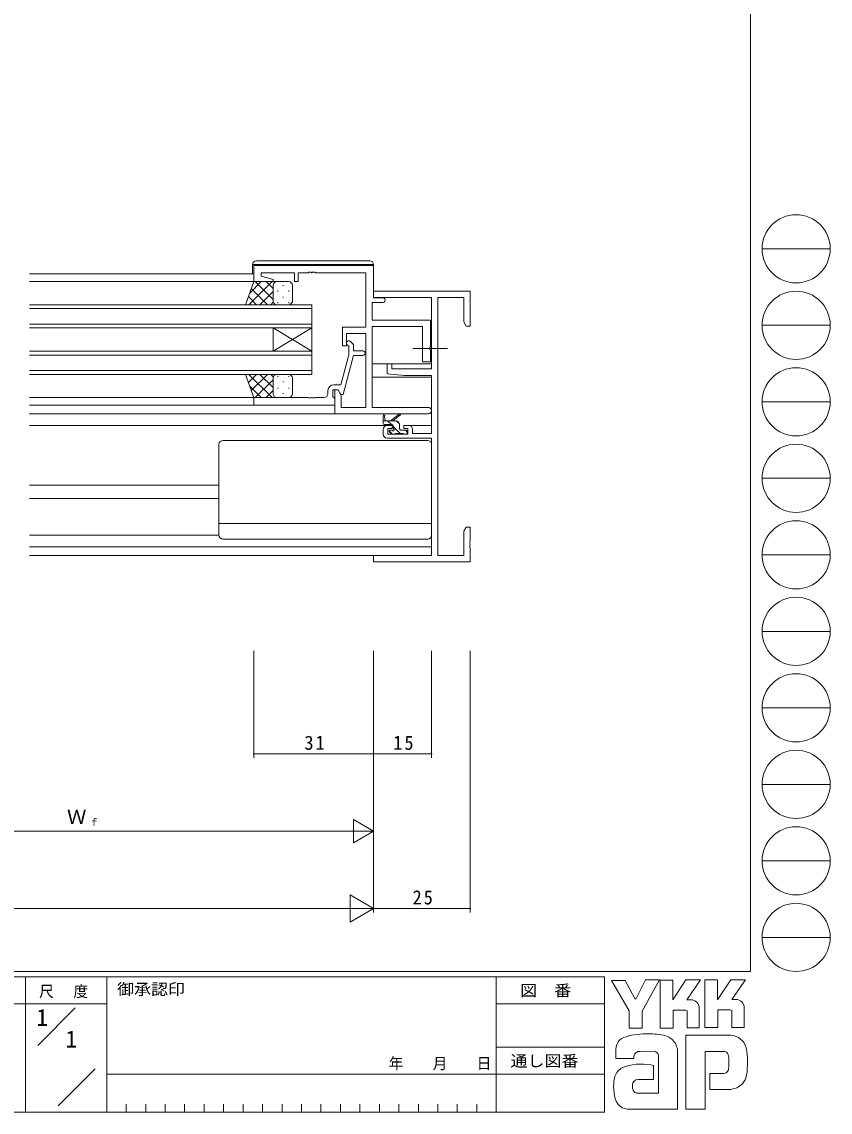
# Model space of a CAD drawing. Units: millimetres on the paper. Extents: x -420 to 373, y -297 to 267.
# Drawn here: x 163.7 to 372.9, y -297 to -14.9 of the extents above; entities that cross this region are included whole.
import ezdxf
from ezdxf.enums import TextEntityAlignment as Align

# ---------------------------------------------------------------- set-up
doc = ezdxf.new("R2010")
doc.units = ezdxf.units.MM
doc.linetypes.add('CHAIN2', pattern=[12, 9, -1, 1, -1])
for name, color, linetype, lineweight in [('0-1_YKK_ZWAK', 7, 'Continuous', 9), ('0-3_YKK_12', 2, 'Continuous', 9), ('0-4_YKK_D', 6, 'Continuous', 9), ('0-6_YKK_13', 4, 'Continuous', 9), ('0-7_YKK_11', 7, 'Continuous', 9)]:
    doc.layers.add(name, color=color, linetype=linetype, lineweight=lineweight)
doc.layers.add('0-2_USER1', color=3, linetype='Continuous')
doc.styles.add('ＭＳ ゴシック', font='')
doc.styles.get('ＭＳ ゴシック').set_extended_font_data('MS Gothic')

msp = doc.modelspace()

# ---------------------------------------------------------------- linework, layer by layer
at = {"layer": '0-1_YKK_ZWAK'}
for p, q in [((352.3, 264.4), (352.3, -260.6)), ((355.276, -73.616), (372.916, -73.616)), ((355.276, -93.412), (372.916, -93.412)), ((355.276, -113.208), (372.916, -113.208)), ((355.276, -133.004), (372.916, -133.004)), ((355.276, -152.8), (372.916, -152.8)), ((355.276, -172.596), (372.916, -172.596)), ((355.276, -192.392), (372.916, -192.392)), ((355.276, -212.188), (372.916, -212.188)), ((355.276, -231.984), (372.916, -231.984)), ((355.276, -251.78), (372.916, -251.78)), ((352.3, -260.6), (-417.7, -260.6)), ((314.5, -262), (-417.7, -262)), ((164.7, -262), (164.7, -297)), ((185.7, -262), (185.7, -297)), ((286.5, -262), (286.5, -297)), ((314.5, -262), (314.5, -297)), ((316.337, -262.906), (319.851, -262.906)), ((320.932, -270.799), (316.337, -262.906)), ((325.136, -262.798), (322.581, -267.771)), ((328.96, -275.231), (328.96, -262.825)), ((340.474, -262.717), (343.745, -262.717)), ((340.474, -275.123), (340.474, -262.717)), ((347.178, -262.717), (350.962, -262.717)), ((350.583, -263.365), (347.461, -267.825)), ((350.962, -262.717), (350.583, -263.365)), ((336.879, -267.906), (335.84, -267.906)), ((348.501, -267.825), (347.461, -267.825)), ((165.684, -268.999), (97.5, -268.999)), ((165.684, -268.999), (185.7, -268.999)), ((167.87, -279.736), (177.564, -270.043)), ((286.5, -269), (314.5, -269)), ((335.474, -270.582), (332.284, -270.582)), ((339.042, -270.069), (339.042, -275.15)), ((343.88, -270.555), (343.88, -275.123)), ((347.069, -270.555), (343.88, -270.555)), ((347.502, -270.717), (347.069, -270.555)), ((347.502, -275.096), (347.502, -270.717)), ((350.664, -270.069), (350.664, -275.096)), ((343.88, -275.123), (340.474, -275.123)), ((347.502, -275.046), (347.553, -275.096)), ((350.664, -275.096), (347.502, -275.096)), ((347.124, -277.096), (335.528, -277.096)), ((335.528, -277.096), (335.528, -296.206)), ((286.5, -280.199), (314.5, -280.199)), ((317.418, -283.07), (317.418, -281.141)), ((327.446, -281.205), (323.748, -281.275)), ((333.42, -281.583), (333.42, -296.179)), ((340.555, -281.259), (345.204, -281.259)), ((340.555, -296.206), (340.555, -281.259)), ((322.067, -283.07), (317.418, -283.07)), ((328.527, -292.071), (328.527, -282.34)), ((346.673, -282.756), (346.691, -285.391)), ((173.172, -295.345), (182.696, -285.821)), ((185.7, -287.2), (286.5, -287.2)), ((314.5, -287.199), (286.5, -287.199)), ((341.772, -286.989), (341.772, -291.125)), ((345.313, -286.989), (341.772, -286.989)), ((327.176, -288.53), (323.181, -288.535)), ((322.905, -292.071), (328.527, -292.071)), ((328.095, -292.071), (328.446, -292.071)), ((328.527, -292.07), (328.528, -292.071)), ((341.772, -291.125), (347.097, -291.125)), ((347.097, -291.125), (348.178, -290.882)), ((190.74, -294.9), (190.74, -297)), ((195.78, -294.9), (195.78, -297)), ((200.82, -294.9), (200.82, -297)), ((205.86, -294.9), (205.86, -297)), ((210.9, -294.9), (210.9, -297)), ((215.94, -294.9), (215.94, -297)), ((220.98, -294.9), (220.98, -297)), ((226.02, -294.9), (226.02, -297)), ((231.06, -294.9), (231.06, -297)), ((236.1, -294.9), (236.1, -297)), ((241.14, -294.9), (241.14, -297)), ((246.18, -294.9), (246.18, -297)), ((251.22, -294.9), (251.22, -297)), ((256.26, -294.9), (256.26, -297)), ((261.3, -294.9), (261.3, -297)), ((266.34, -294.9), (266.34, -297)), ((271.38, -294.9), (271.38, -297)), ((276.42, -294.9), (276.42, -297)), ((281.46, -294.9), (281.46, -297)), ((333.42, -296.179), (333.095, -296.233)), ((-417.7, -297), (314.5, -297)), ((322.067, -296.26), (320.58, -296.26)), ((333.095, -296.233), (322.067, -296.26))]:
    msp.add_line(p, q, dxfattribs=at)
for points in [[(319.851, -262.906), (322.364, -267.609), (322.581, -267.771)], [(325.136, -262.798), (328.762, -262.798), (324.229, -270.826)], [(328.96, -262.825), (332.176, -262.825), (332.176, -267.923), (335.555, -262.771)], [(335.555, -262.771), (339.38, -262.771), (335.84, -267.906)], [(343.745, -262.717), (343.745, -267.908), (347.178, -262.717)], [(324.229, -270.826), (324.229, -275.258), (320.932, -275.258), (320.932, -270.799)], [(332.284, -270.582), (332.284, -275.231), (328.96, -275.231)], [(339.042, -275.15), (335.906, -275.15), (335.906, -270.744), (335.474, -270.582)], [(326.473, -284.773), (327.176, -284.935), (327.176, -288.53)], [(335.528, -296.206), (339.772, -296.206), (340.555, -296.206)]]:
    msp.add_lwpolyline(points, dxfattribs=at)
for centre in [(364.096, -73.616), (364.096, -93.412), (364.096, -113.208), (364.096, -133.004), (364.096, -152.8), (364.096, -172.596), (364.096, -192.392), (364.096, -212.188), (364.096, -231.984), (364.096, -251.78)]:
    msp.add_circle(centre, 8.82, dxfattribs=at)
for centre, radius, start, end in [((336.879, -270.069), 2.163, 0.00165, 89.99603), ((348.501, -269.988), 2.163, 0.00165, 89.99603), ((320.106, -280.055), 2.444, 109.02126, 161.51263), ((325.222, -294.401), 17.68, 89.89165, 109.30847), ((325.741, -297.463), 20.748, 78.78009, 91.46938), ((329.03, -281.496), 4.449, 40.66422, 80.31693), ((328.809, -281.485), 4.612, 358.78058, 38.76563), ((346.972, -281.44), 4.341, 14.44571, 87.08746), ((322.459, -281.166), 5.037, 158.41083, 179.71774), ((324.175, -283.007), 2.109, 138.46381, 181.71359), ((323.615, -282.971), 1.701, 85.50551, 126.78038), ((326.956, -282.754), 1.625, 14.75519, 72.44994), ((345.365, -282.479), 1.229, 16.43123, 96.91661), ((330.666, -284.187), 20.86, 350.99026, 10.67624), ((324.02, -297.854), 13.309, 79.38097, 112.05824), ((343.031, -283.208), 3.673, 4.93422, 17.03551), ((320.927, -288.927), 3.908, 121.8271, 169.08475), ((345.314, -285.684), 1.306, 269.95467, 342.90144), ((343.01, -285.041), 3.697, 343.6902, 354.75362), ((347.035, -286.745), 4.291, 285.4429, 349.90448), ((327.949, -290.395), 11.082, 168.76372, 199.80078), ((324.082, -290.328), 2.369, 171.08202, 216.71922), ((323.19, -289.979), 1.445, 90.33952, 178.03638), ((323.15, -290.565), 1.526, 230.97279, 260.7549), ((320.94, -292.443), 3.823, 207.31435, 263.59464)]:
    msp.add_arc(centre, radius, start, end, dxfattribs=at)
at = {"layer": '0-3_YKK_12'}
for p, q in [((223.754, -80.105), (165.754, -80.106)), ((224.254, -82.106), (165.754, -82.106)), ((165.754, -88.106), (238.753, -88.106)), ((238.753, -89.106), (165.754, -89.106)), ((238.753, -88.106), (238.753, -94.106)), ((165.754, -93.106), (238.753, -93.106)), ((238.753, -94.106), (165.754, -94.106)), ((238.753, -94.106), (228.753, -100.106)), ((238.753, -100.106), (228.753, -94.106)), ((228.753, -100.106), (228.753, -94.106)), ((238.753, -100.106), (238.753, -94.106)), ((165.754, -100.106), (238.753, -100.106)), ((238.753, -101.106), (165.754, -101.106)), ((238.753, -100.106), (238.753, -106.106)), ((269.754, -103.406), (254.384, -103.406)), ((165.754, -105.106), (238.753, -105.106)), ((238.753, -106.106), (165.754, -106.106)), ((269.754, -106.806), (254.384, -106.806)), ((224.254, -112.106), (165.754, -112.105)), ((224.054, -114.106), (165.754, -114.106)), ((245.054, -116.306), (165.754, -116.306)), ((258.254, -119.306), (165.754, -119.306)), ((269.754, -119.306), (263.854, -119.306)), ((214.754, -134.806), (165.754, -134.806)), ((214.754, -138.206), (165.754, -138.206)), ((269.754, -150.706), (165.754, -150.706)), ((269.454, -152.976), (165.754, -152.976))]:
    msp.add_line(p, q, dxfattribs=at)
at = {"layer": '0-4_YKK_D'}
for p, q in [((223.754, -177.606), (223.754, -205.304)), ((254.754, -177.606), (254.754, -225.304)), ((254.754, -177.606), (254.754, -205.304)), ((254.754, -177.606), (254.754, -245.304)), ((254.754, -177.606), (254.754, -245.304)), ((254.754, -177.606), (254.754, -205.304)), ((269.754, -177.606), (269.754, -205.304)), ((279.754, -177.606), (279.754, -245.304)), ((254.754, -204.304), (223.754, -204.304)), ((269.754, -204.304), (254.754, -204.304)), ((254.754, -224.304), (249.557, -221.304)), ((249.557, -221.304), (249.557, -227.304)), ((110.754, -224.304), (248.754, -224.304)), ((254.754, -224.304), (244.361, -224.304)), ((254.754, -224.304), (249.557, -227.304)), ((254.754, -244.304), (248.691, -240.804)), ((248.691, -240.804), (248.691, -247.804)), ((247.754, -244.304), (-78.246, -244.304)), ((254.754, -244.304), (242.629, -244.304)), ((254.754, -244.304), (248.691, -247.804)), ((254.754, -244.304), (279.754, -244.304))]:
    msp.add_line(p, q, dxfattribs=at)
for centre, start, end in [((223.754, -204.304), 0, 180), ((223.754, -204.304), 180, 0), ((254.754, -204.304), 0, 180), ((254.754, -204.304), 0, 180), ((254.754, -204.304), 180, 0), ((254.754, -204.304), 180, 0), ((269.754, -204.304), 0, 180), ((269.754, -204.304), 180, 0), ((279.754, -244.304), 0, 180), ((279.754, -244.304), 180, 0)]:
    msp.add_arc(centre, 0.106, start, end, dxfattribs=at)
at = {"layer": '0-6_YKK_13'}
for p, q in [((223.454, -77.706), (223.453, -80.105)), ((224.454, -76.706), (253.754, -76.706)), ((221.611, -88.106), (223.754, -82.106)), ((228.485, -82.106), (222.485, -88.106)), ((225.657, -82.106), (222.696, -85.067)), ((227.305, -88.106), (223.109, -83.91)), ((223.754, -82.106), (229.754, -82.106)), ((228.754, -86.727), (224.133, -82.106)), ((228.754, -83.898), (226.962, -82.106)), ((228.754, -83.106), (228.754, -86.706)), ((228.754, -83.506), (228.754, -87.106)), ((232.754, -82.106), (229.754, -82.106)), ((229.975, -84.441), (229.975, -84.641)), ((231.39, -83.026), (231.39, -83.226)), ((232.805, -84.441), (232.805, -84.641)), ((233.754, -87.106), (233.754, -83.106)), ((224.477, -88.106), (222.365, -85.994)), ((228.754, -84.666), (225.314, -88.106)), ((228.81, -87.438), (228.142, -88.106)), ((231.39, -86.056), (231.39, -86.256)), ((229.975, -88.106), (221.611, -88.106)), ((229.754, -88.106), (232.754, -88.106)), ((229.975, -87.471), (229.975, -87.671)), ((232.805, -87.471), (232.805, -87.671)), ((221.611, -106.108), (223.754, -112.108)), ((229.975, -106.108), (221.611, -106.108)), ((224.477, -106.108), (222.365, -108.219)), ((228.485, -112.108), (222.485, -106.108)), ((227.305, -106.108), (223.109, -110.304)), ((228.754, -109.548), (225.314, -106.108)), ((228.81, -106.776), (228.142, -106.108)), ((228.754, -110.708), (228.754, -107.108)), ((229.754, -106.108), (232.754, -106.108)), ((229.975, -106.743), (229.975, -106.543)), ((232.805, -106.743), (232.805, -106.543)), ((233.754, -107.108), (233.754, -111.108)), ((225.657, -112.108), (222.696, -109.147)), ((228.754, -107.487), (224.133, -112.108)), ((228.754, -111.108), (228.754, -107.508)), ((229.975, -109.773), (229.975, -109.573)), ((231.39, -108.158), (231.39, -107.958)), ((232.805, -109.773), (232.805, -109.573)), ((223.754, -112.108), (229.754, -112.108)), ((228.754, -110.316), (226.962, -112.108)), ((232.754, -112.108), (229.754, -112.108)), ((231.39, -111.188), (231.39, -110.988)), ((257.254, -118.806), (257.254, -116.807)), ((260.454, -118.106), (257.254, -118.106)), ((257.554, -116.98), (257.752, -118.106)), ((259.372, -119.106), (258.372, -118.106)), ((259.154, -118.106), (261.371, -116.423)), ((259.754, -118.106), (261.573, -116.705)), ((261.437, -118.926), (260.633, -118.122)), ((259.554, -119.106), (257.554, -119.106)), ((259.627, -121.606), (258.761, -120.74)), ((259.341, -121.518), (258.841, -121.018)), ((259.054, -120.506), (259.393, -120.506)), ((259.854, -120.045), (259.854, -119.406)), ((261.672, -121.406), (259.854, -119.588)), ((261.454, -120.206), (261.454, -119.106)), ((261.754, -120.506), (263.154, -120.506)), ((263.454, -120.943), (263.017, -120.506)), ((263.454, -120.806), (263.454, -121.306)), ((268.754, -123.206), (215.754, -123.206)), ((260.154, -121.606), (259.554, -121.606)), ((262.454, -121.406), (260.354, -121.406)), ((263.154, -121.606), (262.654, -121.606)), ((214.754, -147.706), (214.754, -124.206)), ((269.754, -147.706), (269.754, -124.206)), ((269.754, -144.666), (214.754, -144.666)), ((165.754, -147.706), (214.754, -147.706)), ((268.754, -148.706), (215.754, -148.706))]:
    msp.add_line(p, q, dxfattribs=at)
at = {"layer": '0-6_YKK_13', "linetype": 'CHAIN2'}
msp.add_line((273.884, -99.406), (264.954, -99.406), dxfattribs=at)
at = {"layer": '0-6_YKK_13'}
for points in [[(254.254, -77.706), (223.954, -77.706), (223.454, -77.706)], [(254.754, -78.406), (254.754, -77.706), (254.254, -77.706)]]:
    msp.add_lwpolyline(points, dxfattribs=at)
for centre, radius, start, end in [((224.454, -77.706), 1, 90, 180), ((253.754, -77.706), 1, 0, 90), ((229.754, -83.106), 1, 89.99998, 179.99998), ((229.754, -83.106), 1, 89.99998, 179.99998), ((232.754, -83.106), 1, 359.99998, 89.99998), ((229.754, -87.106), 1, 179.99998, 269.99998), ((229.754, -87.106), 1, 179.99998, 269.99998), ((232.754, -87.106), 1, 269.99998, 359.99998), ((229.754, -107.108), 1, 89.99998, 179.99998), ((229.754, -107.108), 1, 89.99998, 179.99998), ((232.754, -107.108), 1, 359.99998, 89.99998), ((229.754, -111.108), 1, 179.99998, 269.99998), ((229.754, -111.108), 1, 179.99998, 269.99998), ((232.754, -111.108), 1, 269.99998, 359.99998), ((257.454, -116.807), 0.2, 300, 180), ((260.454, -119.106), 1, 0, 90), ((261.554, -116.506), 0.2, 275.58287, 155.58287), ((257.554, -118.806), 0.3, 180, 270), ((259.054, -120.806), 0.3, 90, 225), ((259.393, -120.806), 0.3, 33.05573, 90), ((259.554, -119.406), 0.3, 0, 90), ((259.854, -120.506), 0.25, 213.05573, 56.94426), ((260.154, -120.045), 0.3, 180, 236.94426), ((261.754, -120.206), 0.3, 180, 270), ((263.154, -120.806), 0.3, 0, 90), ((215.754, -124.206), 1, 90, 180), ((259.554, -121.306), 0.3, 225, 270), ((260.154, -121.406), 0.2, 270, 0), ((262.654, -121.406), 0.2, 180, 270), ((263.154, -121.306), 0.3, 270, 0), ((268.754, -124.206), 1, 0, 90), ((215.754, -147.706), 1, 180, 270), ((268.754, -147.706), 1, 270, 0)]:
    msp.add_arc(centre, radius, start, end, dxfattribs=at)
at = {"layer": '0-7_YKK_11'}
for p, q in [((242.954, -111.106), (242.954, -110.306)), ((257.254, -120.306), (257.254, -121.606))]:
    msp.add_line(p, q, dxfattribs=at)
for points in [[(254.754, -77.906), (223.754, -77.906), (223.754, -82.106), (228.714, -82.106), (228.783, -81.584), (225.654, -80.745), (225.654, -79.806), (234.254, -79.806), (234.254, -82.106), (235.254, -82.106), (235.254, -79.806), (237.795, -79.806), (237.979, -79.686), (238.529, -79.686), (238.712, -79.806), (238.795, -79.806), (238.979, -79.686), (239.529, -79.686), (239.712, -79.806), (252.754, -79.806), (252.754, -93.906), (246.754, -93.906), (246.754, -98.706), (247.754, -98.706), (247.754, -95.536), (252.754, -95.536), (252.754, -114.676), (246.384, -114.676), (246.384, -111.544), (245.554, -110.106), (244.754, -110.106), (244.754, -116.306), (268.939, -116.306)], [(257.154, -86.306), (254.754, -86.306), (254.754, -77.906)], [(271.384, -152.976), (271.384, -86.236), (278.124, -86.236), (278.124, -92.515), (278.754, -93.606), (279.754, -93.606), (279.754, -84.606), (254.754, -84.606), (254.754, -86.236), (269.754, -86.236), (269.754, -104.706), (259.454, -104.706), (259.454, -103.406), (258.254, -103.406), (258.254, -106.012), (262.754, -106.406), (269.754, -106.406), (269.754, -121.406), (264.854, -121.406), (264.854, -120.306)], [(268.939, -114.676), (254.384, -114.676), (254.384, -93.736), (267.454, -93.736), (267.454, -102.906), (269.454, -102.906), (269.454, -99.864), (269.334, -99.681), (269.334, -99.131), (269.454, -98.948), (269.454, -92.106), (254.384, -92.106), (254.384, -87.506), (257.154, -87.506)], [(244.454, -108.806), (246.274, -108.806), (248.354, -101.045), (248.354, -98.854), (247.929, -98.43)], [(248.778, -97.582), (249.554, -98.357), (249.554, -100.006), (251.954, -100.006)], [(251.954, -101.206), (249.553, -101.206), (246.846, -111.306), (246.246, -111.306), (245.554, -110.106), (244.254, -110.106), (244.254, -111.906), (244.454, -112.106), (244.754, -112.406), (244.754, -114.106)], [(244.754, -114.106), (223.754, -114.106), (223.754, -112.106), (237.795, -112.106), (237.979, -112.226), (238.529, -112.226), (238.712, -112.106), (238.795, -112.106), (238.979, -112.226), (239.529, -112.226), (239.712, -112.106), (241.954, -112.106)], [(263.854, -119.306), (262.554, -119.306), (262.554, -120.106), (263.654, -120.106), (263.654, -121.606), (258.454, -121.606), (258.454, -120.106), (259.554, -120.106), (259.554, -119.306), (258.254, -119.306)], [(258.254, -122.606), (269.754, -122.606), (269.754, -152.976), (254.754, -152.976), (254.754, -154.606), (279.754, -154.606), (279.754, -151.064), (279.634, -150.881), (279.634, -150.331), (279.754, -150.148), (279.754, -150.064), (279.634, -149.881), (279.634, -149.331), (279.754, -149.148), (279.754, -145.606), (278.754, -145.606), (278.124, -146.697), (278.124, -152.976), (271.384, -152.976)]]:
    msp.add_lwpolyline(points, dxfattribs=at)
for centre, radius, start, end in [((257.154, -86.906), 0.6, 269.99998, 90), ((248.354, -98.006), 0.6, 44.99998, 225), ((251.954, -100.606), 0.6, 269.99998, 90), ((244.454, -110.306), 1.5, 90, 179.99998), ((241.954, -111.106), 1, 270, 359.99998), ((268.939, -115.491), 0.815, 269.99998, 90), ((258.254, -120.306), 1, 90, 179.99998), ((263.854, -120.306), 1, 0, 89.99998), ((258.254, -121.606), 1, 180, 269.99998)]:
    msp.add_arc(centre, radius, start, end, dxfattribs=at)

# ---------------------------------------------------------------- texts
at = {"layer": '0-1_YKK_ZWAK', "style": 'ＭＳ ゴシック', "width": 1.1}
for s, p in [('御承認印', (188.367, -267.533)), ('図\u3000番', (292.698, -267.862)), ('通し図番', (290.179, -286.085))]:
    msp.add_text(s, height=2.933, dxfattribs=at).set_placement(p, align=Align.BOTTOM_LEFT)
at = {"layer": '0-1_YKK_ZWAK', "char_height": 2.933, "attachment_point": 7, "style": 'ＭＳ ゴシック'}
for s, insert in [('\\T1.17;\\W0.95;尺\\~\\~度', (168.212, -267.537)), ('\\T1.2;\\W0.95;年\\~\\~\\~月\\~\\~\\~日', (258.676, -286.169))]:
    msp.add_mtext(s, dxfattribs=dict(at, insert=insert))
at = {"layer": '0-2_USER1', "style": 'ＭＳ ゴシック'}
for p in [(167.5, -275.999), (175.033, -281.599)]:
    msp.add_text('1', height=4.399, dxfattribs=at).set_placement(p, align=Align.BOTTOM_LEFT)
at = {"layer": '0-4_YKK_D', "color": 3, "style": 'ＭＳ ゴシック'}
msp.add_text('Ｗ', height=3.666, dxfattribs=at).set_placement((175.434, -223.504), align=Align.BOTTOM_LEFT)
at = {"layer": '0-4_YKK_D', "color": 4, "style": 'ＭＳ ゴシック'}
msp.add_text('ｆ', height=1.833, dxfattribs=at).set_placement((181.194, -223.504), align=Align.BOTTOM_LEFT)
at = {"layer": '0-4_YKK_D', "color": 3, "char_height": 3.666, "attachment_point": 7, "style": 'ＭＳ ゴシック'}
for s, insert in [('\\T1.21;\\W0.95;31', (236.854, -203.304)), ('\\T1.21;\\W0.95;15', (259.854, -203.304)), ('\\T1.21;\\W0.95;25', (264.854, -243.304))]:
    msp.add_mtext(s, dxfattribs=dict(at, insert=insert))

doc.saveas('drawing.dxf')
